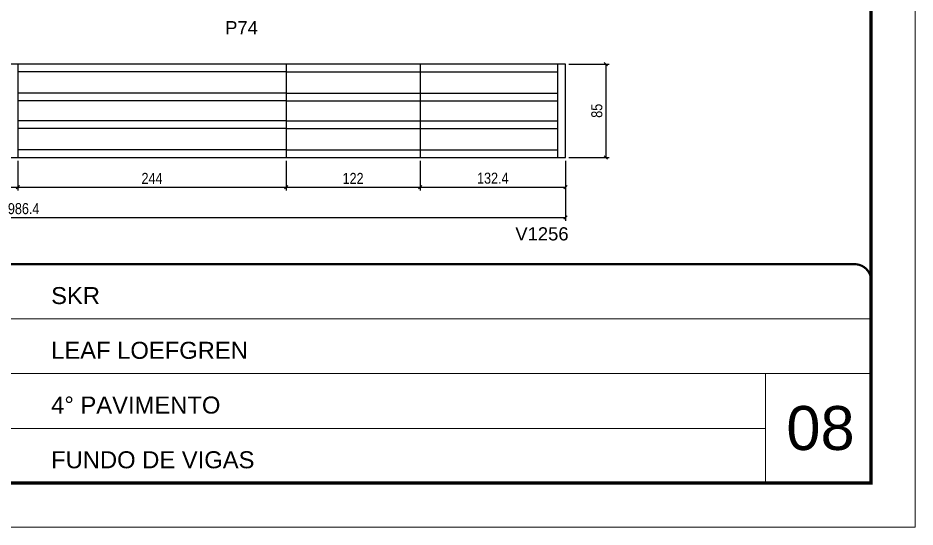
# Model space of a CAD drawing. Extents: x 1959 to 8212, y 239 to 4735.
# Drawn here: x 7396 to 8212, y 2537 to 3000 of the extents above; entities that cross this region are included whole.
import ezdxf

# ---------------------------------------------------------------- set-up
doc = ezdxf.new("R2010")
doc.units = 0
doc.linetypes.add('CONTINUO', pattern=[0])
doc.linetypes.add('DASHED', pattern=[0.75, 0.5, -0.25])
for name, color, linetype in [('5', 5, 'Continuous'), ('COTA', 241, 'Continuous'), ('Painéis', 200, 'Continuous'), ('SARR_2.2x7', 40, 'Continuous')]:
    doc.layers.add(name, color=color, linetype=linetype)
for name, color, linetype, lineweight in [('CARIMBO', 255, 'Continuous', 9), ('Folhas', 255, 'Continuous', 9), ('SARRAFO DE PRESSAO', 251, 'DASHED', 9)]:
    doc.layers.add(name, color=color, linetype=linetype, lineweight=lineweight)
doc.styles.add('ARIAL', font='arial.ttf')
doc.styles.add('COTA TECNICA', font='techl___.ttf', dxfattribs={"height": 10})
doc.styles.get("Standard").update_dxf_attribs({"font": 'arial.ttf'})
doc.dimstyles.new('PAINEL', dxfattribs={"dimtxt": 10, "dimasz": 3, "dimexe": 3, "dimexo": 3, "dimgap": 3, "dimtad": 1, "dimdec": 1, "dimzin": 12, "dimdsep": 46, "dimtxsty": 'COTA TECNICA', "dimblk1": 'OBLIQUE', "dimblk2": 'OBLIQUE', "dimsah": 1, "dimcen": 0.9, "dimclrd": 4, "dimclre": 4, "dimclrt": 240, "dimadec": 1, "dimazin": 3, "dimtfac": 1, "dimtdec": 1, "dimtmove": 0, "dimatfit": 3, "dimfxl": 1, "dimtolj": 1, "dimtzin": 12, "dimarcsym": 0})

# ---------------------------------------------------------------- blocks, each defined once
blk = doc.blocks.new('9999999999')
at = {"color": 30, "linetype": 'CONTINUO'}
for p, q in [((98564.56, 34379.64), (99583.98, 34379.64)), ((98564.56, 34329.83), (99487.98, 34329.83)), ((99583.98, 34329.83), (99487.98, 34329.83)), ((99487.98, 34329.83), (99487.98, 34230.21)), ((98564.56, 34280.02), (99487.98, 34280.02))]:
    blk.add_line(p, q, dxfattribs=at)
at = {"color": 30, "linetype": 'CONTINUO', "const_width": 2}
blk.add_lwpolyline([(99583.98, 34230.21), (99583.98, 34414.45, 0.414214), (99568.98, 34429.45), (98228.98, 34429.45, 0.414214), (98213.98, 34414.45), (98213.98, 34245.21, 0.414214), (98228.98, 34230.21), (99583.98, 34230.21)], format="xyb", dxfattribs=at)
at = {"layer": 'Folhas'}
blk.add_lwpolyline([(98138.98, 34190.21), (99623.98, 34190.21), (99623.98, 35240.21), (98138.98, 35240.21)], close=True, dxfattribs=at)
at = {"layer": 'Folhas', "color": 30, "const_width": 3}
blk.add_lwpolyline([(98213.98, 34230.21), (99583.98, 34230.21), (99583.98, 35200.21), (98213.98, 35200.21)], close=True, dxfattribs=at)
at = {"color": 7, "linetype": 'Continuous', "ltscale": 5, "style": 'ARIAL'}
for s, height, p in [('SKR', 15.483, (98837.68, 34393.13)), ('LEAF LOEFGREN', 15.4829, (98837.68, 34343.32)), ('4° PAVIMENTO', 15.4829, (98837.68, 34293.51)), ('FUNDO DE VIGAS', 15.4829, (98837.68, 34243.7))]:
    blk.add_text(s, height=height, dxfattribs=at).set_placement(p)
blk = doc.blocks.new('_Oblique')
at = {"color": 0, "linetype": 'ByBlock', "lineweight": -2}
blk.add_line((-0.5, -0.5), (0.5, 0.5), dxfattribs=at)
blk = doc.blocks.new('*D435')
at = {"layer": 'COTA', "color": 4, "lineweight": -2, "transparency": 16777216}
for p, q in [((6907.76, 2870), (6907.76, 2815.26)), ((7894.15, 2870), (7894.15, 2815.26)), ((6907.76, 2818.26), (7894.15, 2818.26))]:
    blk.add_line(p, q, dxfattribs=at)
at = {"layer": 'Defpoints', "color": 0, "transparency": 16777216}
for p in [(6907.76, 2873), (7894.15, 2873), (7894.15, 2818.26)]:
    blk.add_point(p, dxfattribs=at)
at = {"layer": 'COTA', "color": 4, "lineweight": -2, "transparency": 16777216, "xscale": 3, "yscale": 3, "zscale": 3, "rotation": 180}
blk.add_blockref('_Oblique', (6907.76, 2818.26), dxfattribs=at)
at = {"layer": 'COTA', "color": 4, "lineweight": -2, "transparency": 16777216, "xscale": 3, "yscale": 3, "zscale": 3}
blk.add_blockref('_Oblique', (7894.15, 2818.26), dxfattribs=at)
at = {"layer": 'COTA', "color": 240, "transparency": 16777216, "insert": (7400.95, 2826.39), "char_height": 10, "attachment_point": 5, "style": 'COTA TECNICA'}
blk.add_mtext('\\A1;986.4', dxfattribs=at)
blk = doc.blocks.new('*D437')
at = {"layer": 'COTA', "color": 4, "lineweight": -2, "transparency": 16777216}
for p, q in [((7151.76, 2870), (7151.76, 2842.88)), ((7395.76, 2870), (7395.76, 2842.88)), ((7151.76, 2845.88), (7395.76, 2845.88))]:
    blk.add_line(p, q, dxfattribs=at)
at = {"layer": 'Defpoints', "color": 0, "transparency": 16777216}
for p in [(7151.76, 2873), (7395.76, 2873), (7395.76, 2845.88)]:
    blk.add_point(p, dxfattribs=at)
at = {"layer": 'COTA', "color": 4, "lineweight": -2, "transparency": 16777216, "xscale": 3, "yscale": 3, "zscale": 3, "rotation": 180}
blk.add_blockref('_Oblique', (7151.76, 2845.88), dxfattribs=at)
at = {"layer": 'COTA', "color": 4, "lineweight": -2, "transparency": 16777216, "xscale": 3, "yscale": 3, "zscale": 3}
blk.add_blockref('_Oblique', (7395.76, 2845.88), dxfattribs=at)
at = {"layer": 'COTA', "color": 240, "transparency": 16777216, "insert": (7273.76, 2853.96), "char_height": 10, "attachment_point": 5, "style": 'COTA TECNICA'}
blk.add_mtext('\\A1;244', dxfattribs=at)
blk = doc.blocks.new('*D438')
at = {"layer": 'COTA', "color": 4, "lineweight": -2, "transparency": 16777216}
for p, q in [((7395.76, 2870), (7395.76, 2842.88)), ((7639.76, 2870), (7639.76, 2842.88)), ((7395.76, 2845.88), (7639.76, 2845.88))]:
    blk.add_line(p, q, dxfattribs=at)
at = {"layer": 'Defpoints', "color": 0, "transparency": 16777216}
for p in [(7395.76, 2873), (7639.76, 2873), (7639.76, 2845.88)]:
    blk.add_point(p, dxfattribs=at)
at = {"layer": 'COTA', "color": 4, "lineweight": -2, "transparency": 16777216, "xscale": 3, "yscale": 3, "zscale": 3, "rotation": 180}
blk.add_blockref('_Oblique', (7395.76, 2845.88), dxfattribs=at)
at = {"layer": 'COTA', "color": 4, "lineweight": -2, "transparency": 16777216, "xscale": 3, "yscale": 3, "zscale": 3}
blk.add_blockref('_Oblique', (7639.76, 2845.88), dxfattribs=at)
at = {"layer": 'COTA', "color": 240, "transparency": 16777216, "insert": (7517.76, 2853.96), "char_height": 10, "attachment_point": 5, "style": 'COTA TECNICA'}
blk.add_mtext('\\A1;244', dxfattribs=at)
blk = doc.blocks.new('*D439')
at = {"layer": 'COTA', "color": 4, "lineweight": -2, "transparency": 16777216}
for p, q in [((7639.76, 2870), (7639.76, 2842.88)), ((7761.76, 2870), (7761.76, 2842.88)), ((7639.76, 2845.88), (7761.76, 2845.88))]:
    blk.add_line(p, q, dxfattribs=at)
at = {"layer": 'Defpoints', "color": 0, "transparency": 16777216}
for p in [(7639.76, 2873), (7761.76, 2873), (7761.76, 2845.88)]:
    blk.add_point(p, dxfattribs=at)
at = {"layer": 'COTA', "color": 4, "lineweight": -2, "transparency": 16777216, "xscale": 3, "yscale": 3, "zscale": 3, "rotation": 180}
blk.add_blockref('_Oblique', (7639.76, 2845.88), dxfattribs=at)
at = {"layer": 'COTA', "color": 4, "lineweight": -2, "transparency": 16777216, "xscale": 3, "yscale": 3, "zscale": 3}
blk.add_blockref('_Oblique', (7761.76, 2845.88), dxfattribs=at)
at = {"layer": 'COTA', "color": 240, "transparency": 16777216, "insert": (7700.76, 2853.94), "char_height": 10, "attachment_point": 5, "style": 'COTA TECNICA'}
blk.add_mtext('\\A1;122', dxfattribs=at)
blk = doc.blocks.new('*D440')
at = {"layer": 'COTA', "color": 4, "lineweight": -2, "transparency": 16777216}
for p, q in [((7761.76, 2870), (7761.76, 2842.88)), ((7894.15, 2870), (7894.15, 2842.88)), ((7761.76, 2845.88), (7894.15, 2845.88))]:
    blk.add_line(p, q, dxfattribs=at)
at = {"layer": 'Defpoints', "color": 0, "transparency": 16777216}
for p in [(7761.76, 2873), (7894.15, 2873), (7894.15, 2845.88)]:
    blk.add_point(p, dxfattribs=at)
at = {"layer": 'COTA', "color": 4, "lineweight": -2, "transparency": 16777216, "xscale": 3, "yscale": 3, "zscale": 3, "rotation": 180}
blk.add_blockref('_Oblique', (7761.76, 2845.88), dxfattribs=at)
at = {"layer": 'COTA', "color": 4, "lineweight": -2, "transparency": 16777216, "xscale": 3, "yscale": 3, "zscale": 3}
blk.add_blockref('_Oblique', (7894.15, 2845.88), dxfattribs=at)
at = {"layer": 'COTA', "color": 240, "transparency": 16777216, "insert": (7827.95, 2854.1), "char_height": 10, "attachment_point": 5, "style": 'COTA TECNICA'}
blk.add_mtext('\\A1;132.4', dxfattribs=at)
blk = doc.blocks.new('*D441')
at = {"layer": 'COTA', "color": 4, "lineweight": -2, "transparency": 16777216}
for p, q in [((7897.15, 2958), (7933.79, 2958)), ((7930.79, 2958), (7930.79, 2873)), ((7897.15, 2873), (7933.79, 2873))]:
    blk.add_line(p, q, dxfattribs=at)
at = {"layer": 'Defpoints', "color": 0, "transparency": 16777216}
for p in [(7894.15, 2958), (7894.15, 2873), (7930.79, 2873)]:
    blk.add_point(p, dxfattribs=at)
at = {"layer": 'COTA', "color": 4, "lineweight": -2, "transparency": 16777216, "xscale": 3, "yscale": 3, "zscale": 3}
for p, rotation in [((7930.79, 2958), 90), ((7930.79, 2873), 270)]:
    blk.add_blockref('_Oblique', p, dxfattribs=dict(at, rotation=rotation))
at = {"layer": 'COTA', "color": 240, "transparency": 16777216, "insert": (7922.66, 2915.5), "char_height": 10, "attachment_point": 5, "rotation": 90, "style": 'COTA TECNICA'}
blk.add_mtext('\\A1;85', dxfattribs=at)

msp = doc.modelspace()

# ---------------------------------------------------------------- linework, layer by layer
at = {"layer": 'Painéis'}
for p, q in [((7894.15, 2958), (6907.76, 2958)), ((7395.76, 2958), (7395.76, 2873)), ((7639.76, 2958), (7639.76, 2873)), ((7761.76, 2958), (7761.76, 2873)), ((7894.15, 2873), (7894.15, 2958)), ((6907.76, 2873), (7894.15, 2873))]:
    msp.add_line(p, q, dxfattribs=at)
at = {"layer": 'SARR_2.2x7', "linetype": 'Continuous'}
for p, q in [((7887.15, 2873), (7887.15, 2958)), ((7639.76, 2951), (7395.76, 2951)), ((7639.76, 2951), (7761.76, 2951)), ((7761.76, 2951), (7887.15, 2951)), ((7639.76, 2931.51), (7395.76, 2931.51)), ((7639.76, 2931.51), (7761.76, 2931.51)), ((7761.76, 2931.51), (7887.15, 2931.51)), ((7639.76, 2924.51), (7395.76, 2924.51)), ((7639.76, 2924.51), (7761.76, 2924.51)), ((7761.76, 2924.51), (7887.15, 2924.51)), ((7639.76, 2906.48), (7395.76, 2906.48)), ((7639.76, 2899.48), (7395.76, 2899.48)), ((7639.76, 2906.48), (7761.76, 2906.48)), ((7639.76, 2899.48), (7761.76, 2899.48)), ((7761.76, 2906.48), (7887.15, 2906.48)), ((7761.76, 2899.48), (7887.15, 2899.48)), ((7639.76, 2880), (7395.76, 2880)), ((7639.76, 2880), (7761.76, 2880)), ((7761.76, 2880), (7887.15, 2880))]:
    msp.add_line(p, q, dxfattribs=at)

# ---------------------------------------------------------------- block references
at = {"layer": 'SARRAFO DE PRESSAO', "color": 6, "linetype": 'ByBlock'}
msp.add_blockref('9999999999', (-91411.71, -31653.56), dxfattribs=at)

# ---------------------------------------------------------------- texts
at = {"layer": '5', "linetype": 'Continuous'}
for s, p in [('P74', (7584.38, 2985.12)), ('V1256', (7848.45, 2797.5))]:
    msp.add_text(s, height=12, rotation=0.00004, dxfattribs=at).set_placement(p)
at = {"layer": 'CARIMBO', "style": 'ARIAL'}
msp.add_text('08', height=40, dxfattribs=at).set_placement((8095.13, 2606.79))

# ---------------------------------------------------------------- dimensions: what is measured, and where the dimension line sits
at = {"layer": 'COTA'}
dim = msp.add_linear_dim(base=(7930.79, 2873), p1=(7894.15, 2958), p2=(7894.15, 2873), angle=90, dimstyle='PAINEL', dxfattribs=at)
dim.commit()
dim.dimension.update_dxf_attribs({"geometry": '*D441', "text_midpoint": (7922.66, 2915.5)})
for base, p1, p2, picture, middle in [((7894.15, 2818.26), (6907.76, 2873), (7894.15, 2873), '*D435', (7400.95, 2826.39)), ((7761.76, 2845.88), (7639.76, 2873), (7761.76, 2873), '*D439', (7700.76, 2853.94))]:
    dim = msp.add_linear_dim(base=base, p1=p1, p2=p2, dimstyle='PAINEL', dxfattribs=at)
    dim.commit()
    dim.dimension.update_dxf_attribs({"geometry": picture, "text_midpoint": middle})
for base, p1, p2, picture, middle in [((7395.76, 2845.88), (7151.76, 2873), (7395.76, 2873), '*D437', (7273.76, 2853.96)), ((7639.76, 2845.88), (7395.76, 2873), (7639.76, 2873), '*D438', (7517.76, 2853.96)), ((7894.15, 2845.88), (7761.76, 2873), (7894.15, 2873), '*D440', (7827.95, 2854.1))]:
    dim = msp.add_linear_dim(base=base, p1=p1, p2=p2, dimstyle='PAINEL', override={"dimtmove": 1}, dxfattribs=at)
    dim.commit()
    dim.dimension.update_dxf_attribs({"geometry": picture, "text_midpoint": middle})

doc.saveas('drawing.dxf')
